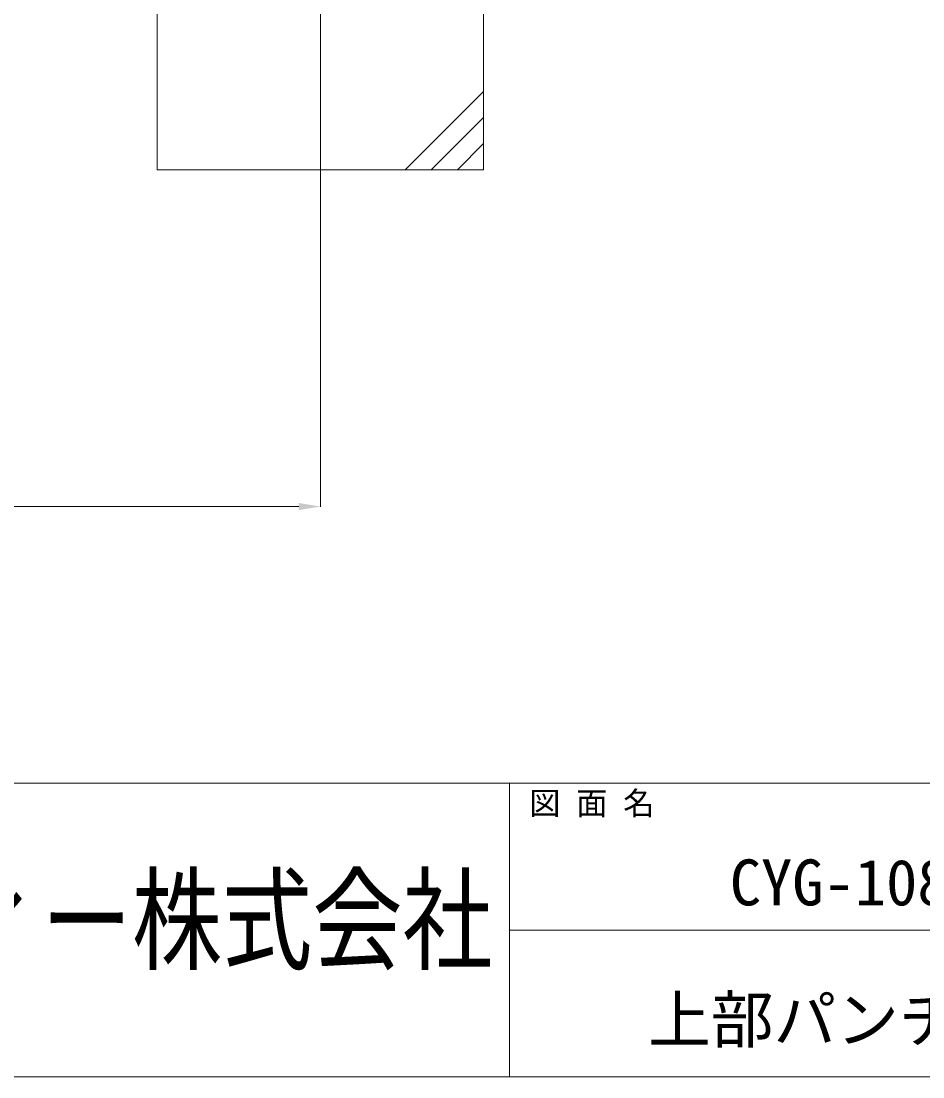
# Model space of a CAD drawing. Units: millimetres, scale not verified. Extents: x -35488 to -11338, y -17325 to 17325.
# Drawn here: x -22915 to -20152, y 675 to 3911 of the extents above; entities that cross this region are included whole.
import ezdxf
from ezdxf.enums import TextEntityAlignment as Align

# ---------------------------------------------------------------- set-up
doc = ezdxf.new("R2010")
doc.units = ezdxf.units.MM
doc.header["$LTSCALE"] = 150
doc.linetypes.add('CHAIN2', pattern=[12, 9, -1, 1, -1])
for name, color, linetype, lineweight in [('0-7_ﾛｺﾞ', 140, 'Continuous', 9), ('0-9_基礎工事用PCA大', 7, 'Continuous', 18), ('0-A_図面枠', 7, 'Continuous', 18), ('0-B_寸法', 3, 'Continuous', 18), ('1-4_通芯', 1, 'CHAIN2', 18)]:
    doc.layers.add(name, color=color, linetype=linetype, lineweight=lineweight)
doc.styles.add('ＭＳ ゴシック', font='')
doc.styles.get('ＭＳ ゴシック').set_extended_font_data('MS Gothic')

msp = doc.modelspace()

# ---------------------------------------------------------------- linework, layer by layer
at = {"layer": '0-9_基礎工事用PCA大'}
for p, q in [((-21498.1, 3695), (-21738.1, 3455)), ((-21498.1, 3615), (-21658.1, 3455)), ((-21498.1, 3535), (-21578.1, 3455))]:
    msp.add_line(p, q, dxfattribs=at)
msp.add_lwpolyline([(-22498.1, 3455), (-21498.1, 3455), (-21498.1, 4455), (-22498.1, 4455)], close=True, dxfattribs=at)
at = {"layer": '0-A_図面枠'}
for p, q in [((-35488.1, 1575), (-11338.1, 1575)), ((-21418.1, 1575), (-21418.1, 675)), ((-21418.1, 1125), (-11338.1, 1125))]:
    msp.add_line(p, q, dxfattribs=at)
msp.add_lwpolyline([(-35488.1, 17325), (-11338.1, 17325), (-11338.1, 675), (-35488.1, 675)], close=True, dxfattribs=at)
at = {"layer": '0-B_寸法'}
for p, q in [((-21998.1, 3454), (-21998.1, 2421.9)), ((-22064.1, 2422.8), (-32832.1, 2422.8))]:
    msp.add_line(p, q, dxfattribs=at)
at = {"layer": '0-B_寸法', "color": 91}
msp.add_solid([(-22064.1, 2433.9), (-21998.1, 2422.8), (-22064.1, 2411.8)], dxfattribs=at)
at = {"layer": '1-4_通芯'}
msp.add_line((-21998.1, 3455), (-21998.1, 5367), dxfattribs=at)

# ---------------------------------------------------------------- texts
at = {"layer": '0-7_ﾛｺﾞ', "color": 7, "style": 'ＭＳ ゴシック', "width": 0.8}
msp.add_text('日本セイフティー株式会社', height=253.4, dxfattribs=at).set_placement((-24788, 954), align=Align.BOTTOM_LEFT)
at = {"layer": '0-A_図面枠', "style": 'ＭＳ ゴシック'}
for s, height, p in [('図 面 名', 70.38, (-21358.1, 1457.4)), ('CYG-108P型\u3000標準図', 140.8, (-20743.4, 1158.3)), ('上部パンチングパネル仕様', 140.8, (-20993.5, 738.1))]:
    msp.add_text(s, height=height, dxfattribs=at).set_placement(p, align=Align.BOTTOM_LEFT)

doc.saveas('drawing.dxf')
